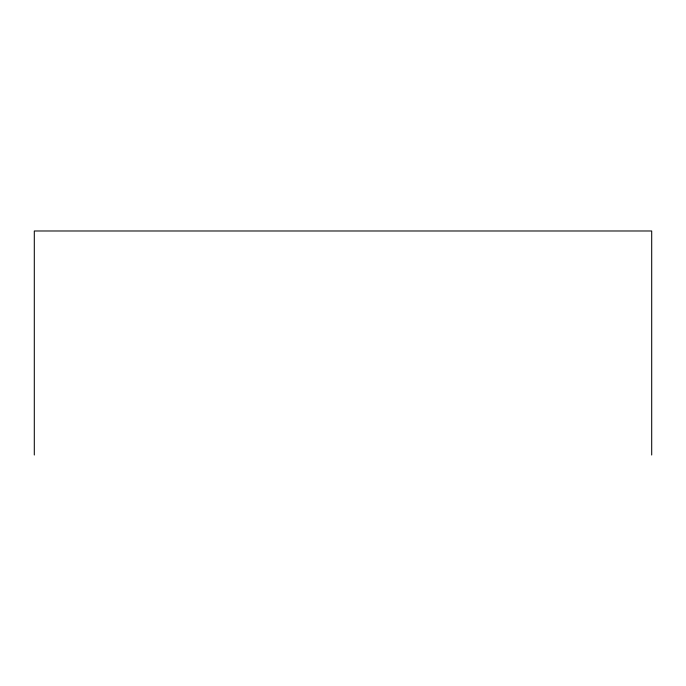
<?xml version="1.0" encoding="UTF-8"?>
<svg xmlns="http://www.w3.org/2000/svg" width="686" height="686" viewBox="0 0 686 686"><rect width="100%" height="100%" fill="white"/><g stroke="black" fill="none" stroke-linecap="round" stroke-linejoin="round"><path stroke-width="1.03" d="M651.7 455.015L651.7 230.985L34.3 230.985L34.3 455.015"/></g></svg>
